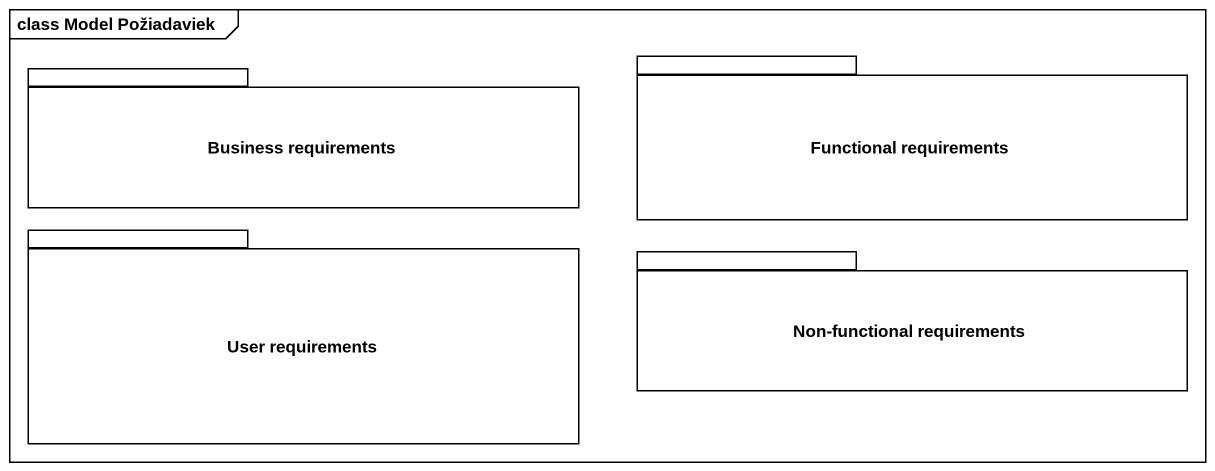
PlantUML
@startuml
mainframe class Model Požiadaviek
package "Functional requirements" as Functional_requirements {
}
package "Business requirements" as Business_requirements {
}
package "User requirements" as User_requirements {
}
package "Non-functional requirements" as Non_functional_requirements {
}
@enduml
